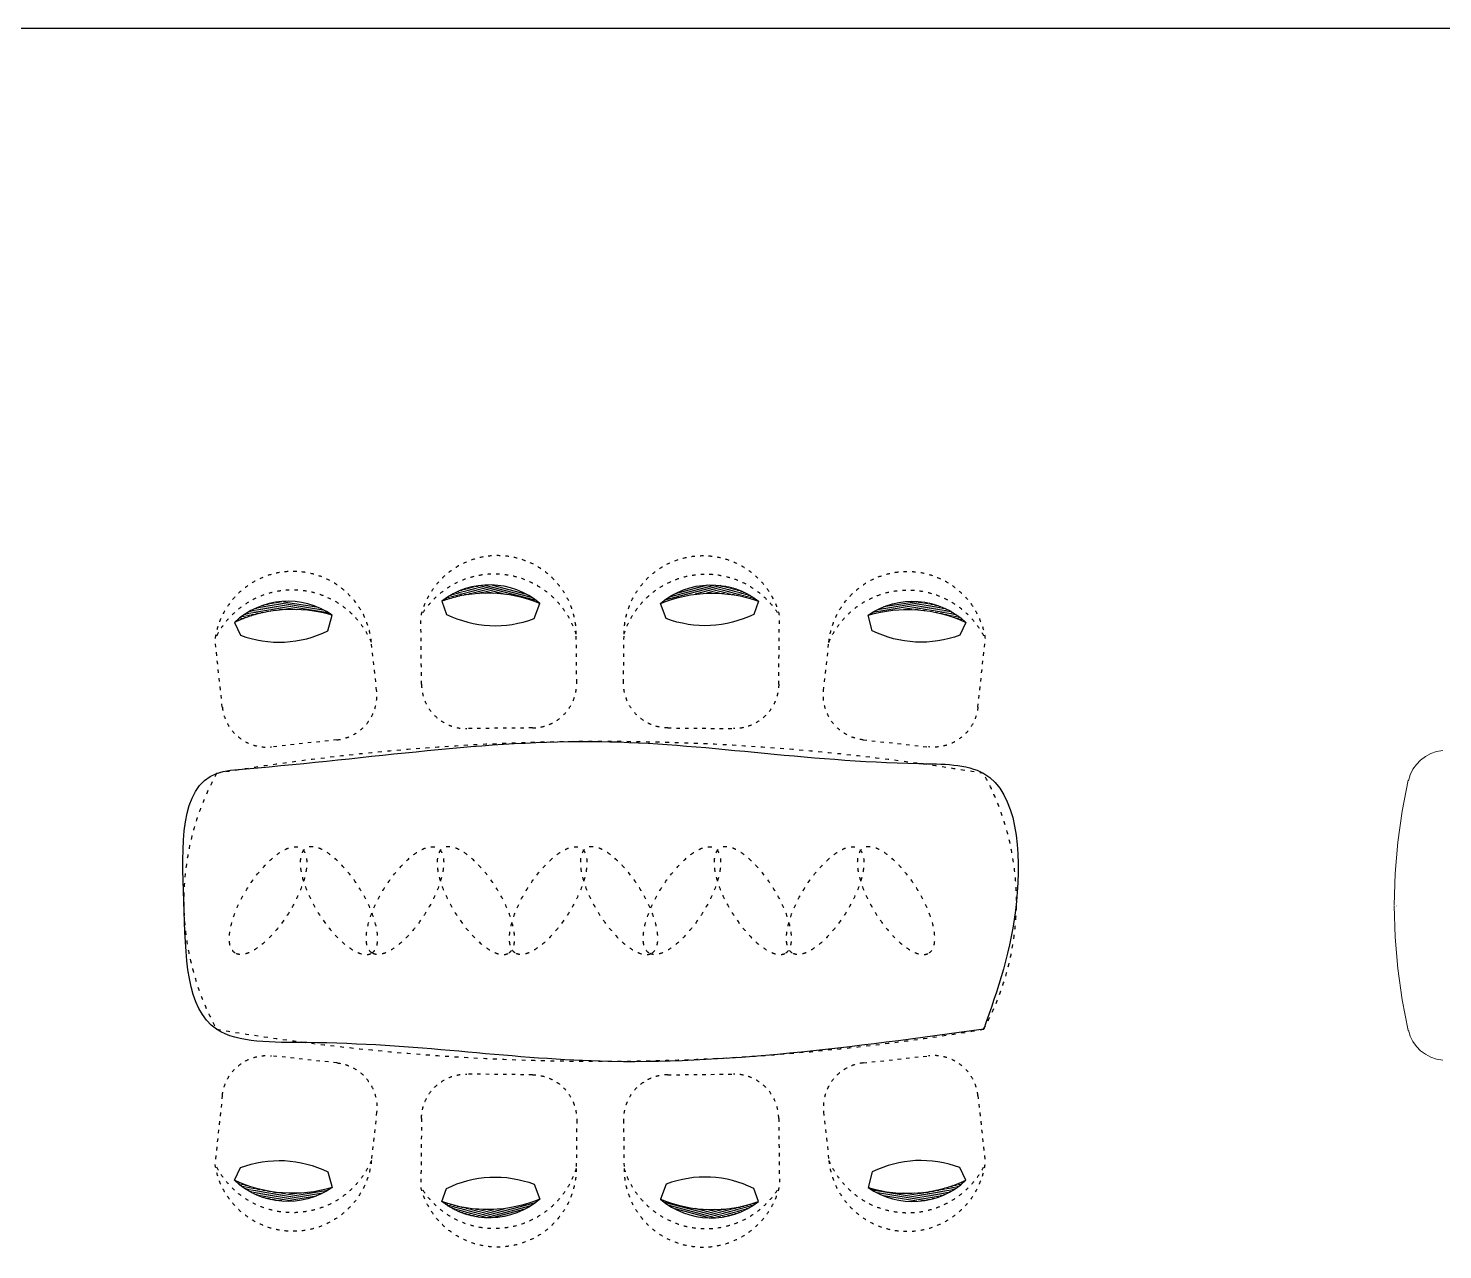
# Model space of a CAD drawing. Extents: x 185064 to 343242, y -369192 to -264966.
# Drawn here: x 219621 to 224046, y -303206 to -299386 of the extents above; entities that cross this region are included whole.
import ezdxf

# ---------------------------------------------------------------- set-up
doc = ezdxf.new("R2010")
doc.units = 0
doc.linetypes.add('ACAD_ISO03W100', pattern=[30, 12, -18])
doc.layers.add('平面布制', color=25, linetype='Continuous')

# ---------------------------------------------------------------- blocks, each defined once
blk = doc.blocks.new('aWTat')
at = {"layer": '平面布制', "color": 3, "ltscale": 0.5}
for p, q in [((-80777.1, -107757.9, -34.9), (-80711.6, -107772.7, -34.9)), ((-80761.9, -107751.6, -34.9), (-80683.2, -107769.4, -34.9)), ((-80745.3, -107745.6, -34.9), (-80650.5, -107767, -34.9)), ((-80727.2, -107739.9, -34.9), (-80610.5, -107766.3, -34.9)), ((-80706.9, -107734.7, -34.9), (-80553.9, -107769.3, -34.9)), ((-80683.7, -107730.2, -34.9), (-80401.4, -107794, -34.9)), ((-80656.1, -107726.7, -34.9), (-80424.8, -107778.9, -34.9)), ((-80618.2, -107726.4), (-80455.3, -107763.2)), ((-80867.7, -107814), (-80841.8, -107878.8)), ((-80859.8, -107807.6, -34.9), (-80854.3, -107808.8, -34.9)), ((-80849.9, -107800, -34.9), (-80837.6, -107802.8, -34.9)), ((-80839.5, -107792.6, -34.9), (-80820, -107797, -34.9)), ((-80828.4, -107785.4, -34.9), (-80801.3, -107791.5, -34.9)), ((-80816.8, -107778.2, -34.9), (-80781.4, -107786.2, -34.9)), ((-80804.4, -107771.3, -34.9), (-80760.1, -107781.3, -34.9)), ((-80791.2, -107764.5, -34.9), (-80737, -107776.7, -34.9)), ((-80406.5, -107884.8), (-80380.8, -107809.3)), ((-80385.5, -107808.3), (-80380.8, -107809.3))]:
    blk.add_line(p, q, dxfattribs=at)
for centre, radius, start, end in [((-80621.4, -108110.9), 385.8, 51.41723, 129.67002), ((-80618.3, -108441.9), 675.7, 69.42235, 111.6649), ((-80617.1, -107379.2), 547.8, 245.78474, 292.6179)]:
    blk.add_arc(centre, radius, start, end, dxfattribs=at)
blk = doc.blocks.new('aertsetr')
at = {"color": 3, "linetype": 'ACAD_ISO03W100'}
for p, q in [((-80404.1, -108303.9), (-80572.2, -108311.4)), ((-80241.9, -108452.4), (-80231.7, -108680.8)), ((-80380.2, -108843), (-80617.9, -108853.5))]:
    blk.add_line(p, q, dxfattribs=at)
for centre, radius, start, end in [((-80562.2, -108585.2), 274, 92.1004, 258.278), ((-80473.8, -108592.7), 298, 109.2806, 241.0978), ((-80397.2, -108459.3), 155.5, 2.534, 92.534), ((-80387.1, -108687.6), 155.5, 272.534, 2.534)]:
    blk.add_arc(centre, radius, start, end, dxfattribs=at)
at = {"color": 3, "xscale": 0.7, "yscale": 0.7, "zscale": 0.7, "rotation": 90}
blk.add_blockref('aWTat', (-156141.3, -52175.1), dxfattribs=at)
blk = doc.blocks.new('aewrtsert')
h = blk.add_hatch(color=3)
h.dxf.hatch_style = 2
h.paths.add_polyline_path([(223108.2, -302353.9), (223106.6, -302355.5), (223105, -302353.9), (223106.6, -302352.3)])
at = {"color": 3, "lineweight": 0}
for points in [[(223251.7, -301868.1), (223232.5, -301871.4), (223214.5, -301877.6), (223197.8, -301886.5), (223182.7, -301897.8), (223169.6, -301911.2), (223158.7, -301926.6), (223150.2, -301943.7), (223144.4, -301962.3)], [(223144.1, -301960.6), (223125, -302057.3), (223111.3, -302154.7), (223103.1, -302252.8), (223100.3, -302351.3)], [(223100.3, -302353.3), (223103.1, -302451.8), (223111.3, -302549.9), (223125, -302647.3), (223144.1, -302744)], [(223144.4, -302742.3), (223150.2, -302760.9), (223158.7, -302778), (223169.6, -302793.4), (223182.7, -302806.8), (223197.8, -302818.1), (223214.5, -302827), (223232.5, -302833.2), (223251.7, -302836.5)]]:
    blk.add_lwpolyline(points, dxfattribs=at)

msp = doc.modelspace()

# ---------------------------------------------------------------- linework, layer by layer
at = {"color": 8}
msp.add_line((185063.7, -299386.2), (240052.7, -299386.2), dxfattribs=at)
at = {"color": 3, "linetype": 'ACAD_ISO03W100'}
for centre, radius, start, end in [((221410.2, -308866.7), 7250, 80.47272, 99.52728), ((221410.2, -308866.7), 7250, 80.47272, 99.52728), ((220937.8, -302116.7), 830.3, 151.2016, 208.7984), ((221882.5, -302116.7), 830.3, 331.2016, 28.7984), ((221410.2, -295366.7), 7250, 260.47272, 279.52728)]:
    msp.add_arc(centre, radius, start, end, dxfattribs=at)
for centre in [(220371.1, -302114.3), (220799.5, -302114.3), (221247.6, -302114.3), (221666.1, -302114.3), (222114.2, -302114.3)]:
    msp.add_ellipse(centre, major_axis=(-103.2, -163.7), ratio=0.387916, dxfattribs=at)
at = {"color": 3, "linetype": 'ACAD_ISO03W100', "extrusion": (0, 0, -1)}
for centre in [(220593, -302114.3), (221021.4, -302114.3), (221469.5, -302114.3), (221887.9, -302114.3), (222336.1, -302114.3)]:
    msp.add_ellipse(centre, major_axis=(103.2, -163.8), ratio=0.387916, dxfattribs=at)
at = {"color": 3}
msp.add_spline([(222610.2, -302516.7), (222712.8, -302116.7), (222610.2, -301716.7), (222407, -301685.5), (221410.2, -301616.7), (220302.4, -301701.8), (220210.2, -301716.7), (220107.5, -302116.7), (220210.2, -302516.7), (220492.4, -302558.4), (221410.2, -302616.7), (222610.2, -302516.7)], degree=3, dxfattribs=at)

# ---------------------------------------------------------------- block references
msp.add_blockref('aewrtsert', (794.7, 223.1))
for p, xscale, yscale, zscale, rotation in [((316271.9, -377096.3), 0.9000000000000001, 0.9000000000000001, 0.9000000000000001, 268.0350363274355), ((126548.4, -377096.3), -0.9000000000000001, 0.9000000000000001, 0.9000000000000001, 91.96496367256448), ((322585.8, -367480.7), 0.9, 0.9, 0.9, 273.6433406737629), ((120234.5, -367480.7), -0.9000000000000004, 0.9, 0.9, 86.35665932623706), ((322585.8, -236752.6), -0.9000000000000004, 0.9, 0.9, 266.356659326237), ((120234.5, -236752.6), 0.9, 0.9, 0.9, 93.64334067376294), ((316271.9, -227137), -0.9000000000000001, 0.9000000000000001, 0.9000000000000001, 271.9649636725645), ((126548.4, -227137), 0.9000000000000001, 0.9000000000000001, 0.9000000000000001, 88.03503632743555)]:
    msp.add_blockref('aertsetr', p, dxfattribs=dict(at, xscale=xscale, yscale=yscale, zscale=zscale, rotation=rotation))

doc.saveas('drawing.dxf')
